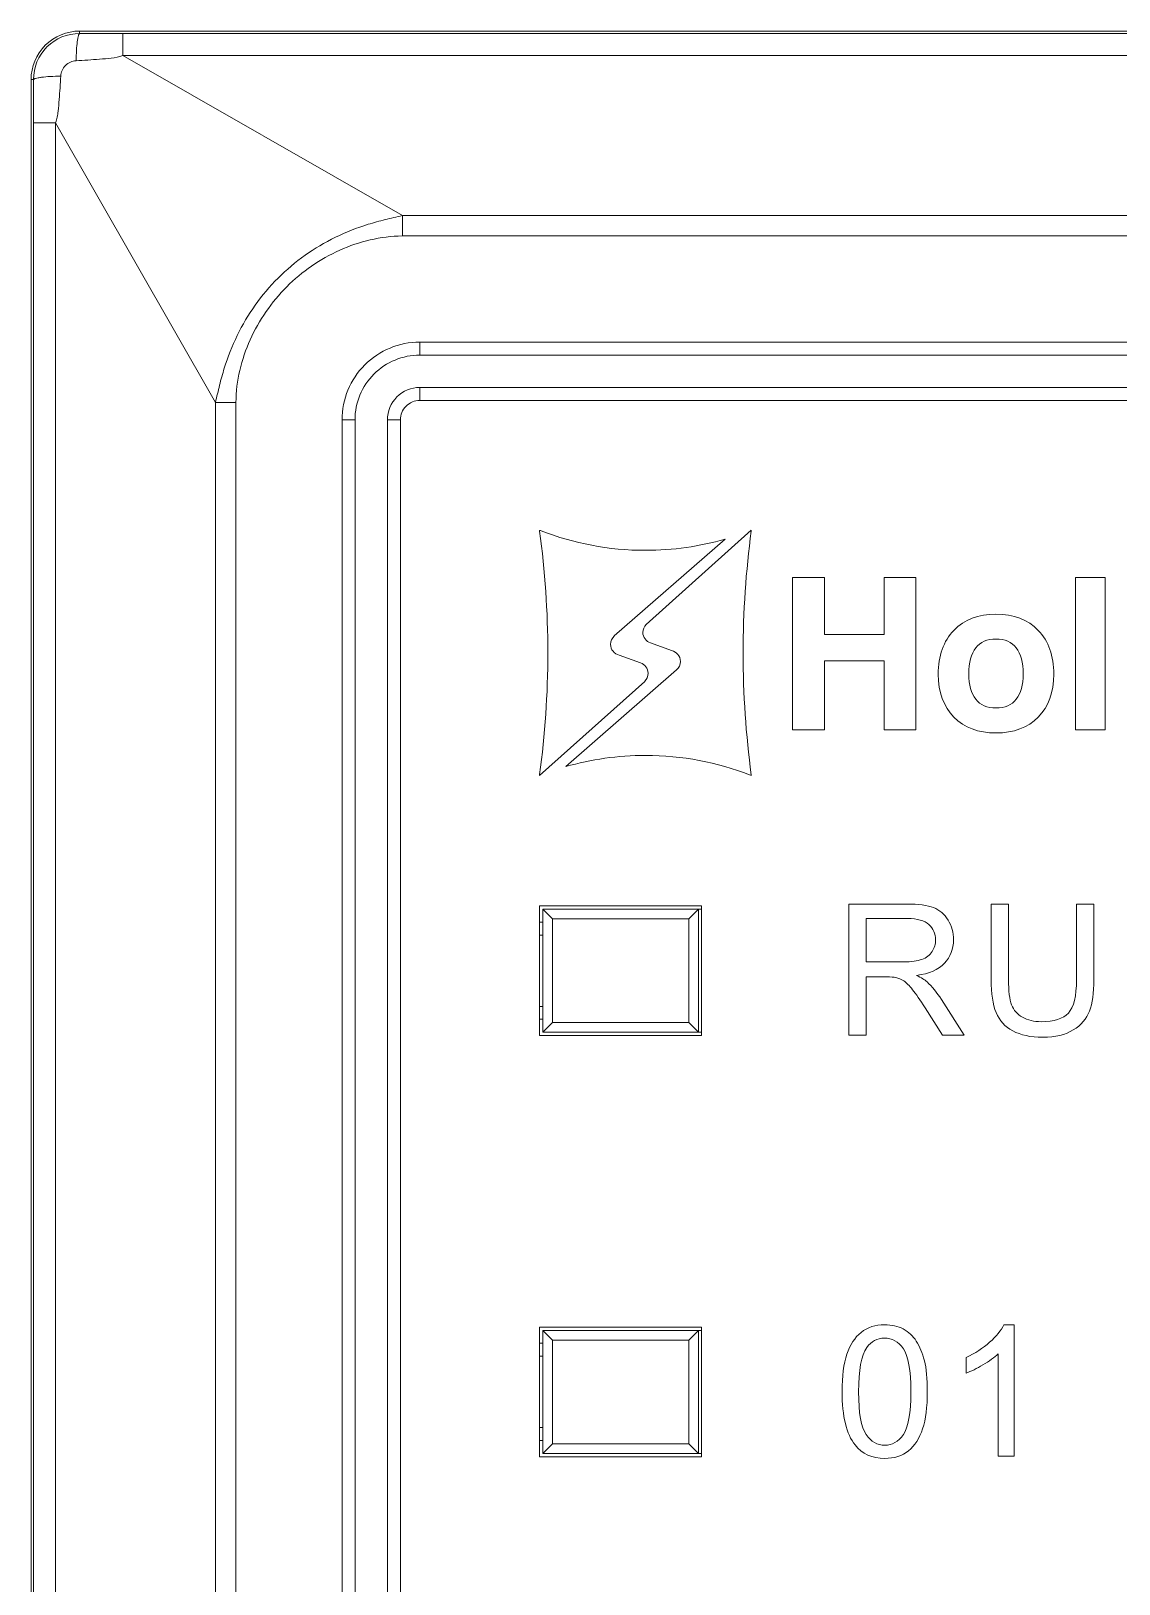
# Model space of a CAD drawing. Header units: millimetres. Extents: x 33157 to 59611, y -29750 to 1750.
# Drawn here: x 53865.92 to 53882.71, y -1503.72 to -1479.76 of the extents above; entities that cross this region are included whole.
import ezdxf

# ---------------------------------------------------------------- set-up
doc = ezdxf.new("R2010")
doc.units = ezdxf.units.MM
doc.layers.add('layer 1', color=7, linetype='Continuous', lineweight=18)

msp = doc.modelspace()

# ---------------------------------------------------------------- linework, layer by layer
at = {"layer": 'layer 1', "lineweight": 9}
for p, q in [((53866.66583649983, -1479.759220265257), (53866.66583649983, -1479.796120265257)), ((53867.33003649971, -1479.796920265258), (53867.33003649971, -1480.138720265258)), ((53865.91583649971, -1480.509220265257), (53865.91583649971, -1579.009120265256)), ((53865.95363649976, -1481.173420265259), (53865.95363649976, -1481.173420265259)), ((53865.95363649976, -1481.173420265259), (53865.95363649976, -1578.344920265257)), ((53866.29543649981, -1481.173420265259), (53866.29543649981, -1481.173420265259)), ((53866.29543649981, -1481.173420265259), (53866.29543649981, -1578.344920265257)), ((53871.64643649972, -1482.605320265258), (53871.64643649972, -1482.921520265257)), ((53871.91583649971, -1484.559220265257), (53871.91583649971, -1484.759220265257)), ((53868.7619364998, -1485.489820265258), (53868.7619364998, -1574.028520265257)), ((53869.0781364998, -1485.489820265258), (53869.0781364998, -1574.028520265257)), ((53871.91583649971, -1485.259220265257), (53871.91583649971, -1485.459220265258)), ((53870.71583649976, -1485.759220265257), (53870.71583649976, -1485.759220265257)), ((53870.71583649976, -1485.759220265257), (53870.71583649976, -1573.759120265258)), ((53870.91583649971, -1485.759220265257), (53870.91583649971, -1485.759220265257)), ((53870.91583649971, -1485.759220265257), (53870.91583649971, -1573.759120265258)), ((53871.41583649983, -1485.759220265257), (53871.41583649983, -1573.759120265258)), ((53871.61583649978, -1485.759220265257), (53871.61583649978, -1573.759120265258)), ((53873.76583649981, -1493.259220265257), (53873.76583649981, -1495.259220265257)), ((53873.81583649974, -1493.309220265257), (53873.81583649974, -1495.209220265258)), ((53876.21583649976, -1493.309220265257), (53876.21583649976, -1495.209220265258)), ((53876.26583649981, -1493.259220265257), (53876.26583649981, -1495.259220265257)), ((53873.96583649976, -1493.459220265258), (53873.96583649976, -1495.059220265257)), ((53876.06583649974, -1493.459220265258), (53876.06583649974, -1495.059220265257)), ((53873.76583649981, -1499.759220265257), (53873.76583649981, -1501.759220265257)), ((53873.81583649974, -1499.809220265259), (53873.81583649974, -1501.709220265258)), ((53876.21583649976, -1499.809220265259), (53876.21583649976, -1501.709220265258)), ((53876.26583649981, -1499.759220265257), (53876.26583649981, -1501.759220265257)), ((53873.96583649976, -1499.959220265256), (53873.96583649976, -1501.559220265257)), ((53876.06583649974, -1499.959220265256), (53876.06583649974, -1501.559220265257))]:
    msp.add_line(p, q, dxfattribs=at)
for points, knots in [([(53866.66583649983, -1479.759220265257), (53866.46693649975, -1479.759220265257), (53866.27623649972, -1479.838220265257), (53866.13553649973, -1479.978920265257), (53865.9949364998, -1480.119520265258), (53865.91583649971, -1480.310320265258), (53865.91583649971, -1480.509220265257)], [0, 0, 0, 0, 170487.4758961757, 170487.4758961757, 170487.4758961757, 340974.9517923515, 340974.9517923515, 340974.9517923515, 340974.9517923515]), ([(53866.66583649983, -1479.796120265257), (53866.47673649975, -1479.796020265257), (53866.29523649981, -1479.871120265259), (53866.1615364998, -1480.004820265258), (53866.02773649985, -1480.138620265259), (53865.95263649971, -1480.320020265257), (53865.95273649978, -1480.509220265257)], [0, 0, 0, 0, 170487.6288186332, 170487.6288186332, 170487.6288186332, 340975.2576372663, 340975.2576372663, 340975.2576372663, 340975.2576372663]), ([(53866.66583649983, -1479.796120265257), (53866.66143649974, -1479.796820265257), (53866.65853649977, -1479.801020265258), (53866.65613649978, -1479.805220265256), (53866.65153649979, -1479.813320265257), (53866.64893649978, -1479.821120265258), (53866.64663649973, -1479.829120265258), (53866.64313649974, -1479.841420265258), (53866.64013649971, -1479.854320265258), (53866.63773649972, -1479.867220265258), (53866.63443649985, -1479.884220265257), (53866.63183649984, -1479.901220265257), (53866.62963649974, -1479.918220265257), (53866.62383649981, -1479.962820265256), (53866.6199364998, -1480.007920265258), (53866.61703649984, -1480.053020265259), (53866.61353649973, -1480.107520265257), (53866.61143649981, -1480.162020265259), (53866.61033649981, -1480.216620265257)], [0, 0, 0, 0, 144740.5015943122, 144740.5015943122, 144740.5015943122, 289481.0031886242, 289481.0031886242, 289481.0031886242, 434221.5047829364, 434221.5047829364, 434221.5047829364, 578962.0063772484, 578962.0063772484, 578962.0063772484, 723702.5079715606, 723702.5079715606, 723702.5079715606, 868443.0095658727, 868443.0095658727, 868443.0095658727, 868443.0095658727]), ([(53866.37323649978, -1480.453720265257), (53866.3764364997, -1480.394220265256), (53866.40433649981, -1480.334920265259), (53866.44783649972, -1480.291320265258), (53866.49143649981, -1480.247720265259), (53866.55083649984, -1480.219820265258), (53866.61033649981, -1480.216620265257)], [0, 0, 0, 0, 170489.4673780276, 170489.4673780276, 170489.4673780276, 340978.9347560552, 340978.9347560552, 340978.9347560552, 340978.9347560552]), ([(53866.61033649981, -1480.216620265257), (53866.67053649976, -1480.213320265258), (53866.73073649983, -1480.209920265259), (53866.79103649972, -1480.206320265259), (53866.85133649985, -1480.202620265258), (53866.91173649969, -1480.198620265257), (53866.97193649976, -1480.193820265258), (53867.03213649971, -1480.188920265256), (53867.09223649983, -1480.183020265258), (53867.15263649978, -1480.175920265257), (53867.2129364998, -1480.168820265256), (53867.27363649983, -1480.160420265258), (53867.33003649971, -1480.138720265258)], [0, 0, 0, 0, 151178.7201361346, 151178.7201361346, 151178.7201361346, 302357.4402722692, 302357.4402722692, 302357.4402722692, 453536.1604084038, 453536.1604084038, 453536.1604084038, 604714.8805445384, 604714.8805445384, 604714.8805445384, 604714.8805445384]), ([(53865.95273649978, -1480.509220265257), (53865.95343649975, -1480.504820265258), (53865.95773649978, -1480.501920265258), (53865.9618364998, -1480.499520265257), (53865.96993649978, -1480.494820265257), (53865.9777364998, -1480.492320265257), (53865.98583649978, -1480.490020265259), (53865.99803649978, -1480.486420265259), (53866.01093649975, -1480.483520265259), (53866.02383649984, -1480.481020265259), (53866.04083649983, -1480.477720265256), (53866.05783649982, -1480.475220265258), (53866.0748364997, -1480.473020265259), (53866.11953649978, -1480.467120265257), (53866.16453649971, -1480.463320265256), (53866.2096364997, -1480.460420265257), (53866.26413649978, -1480.456920265258), (53866.31863649975, -1480.454820265258), (53866.37323649978, -1480.453720265257)], [0, 0, 0, 0, 144739.7380772056, 144739.7380772056, 144739.7380772056, 289479.4761544112, 289479.4761544112, 289479.4761544112, 434219.2142316168, 434219.2142316168, 434219.2142316168, 578958.9523088224, 578958.9523088224, 578958.9523088224, 723698.6903860279, 723698.6903860279, 723698.6903860279, 868438.4284632336, 868438.4284632336, 868438.4284632336, 868438.4284632336]), ([(53866.29543649981, -1481.173420265259), (53866.3065364997, -1481.145320265257), (53866.31333649979, -1481.115720265259), (53866.31893649983, -1481.085920265257), (53866.32453649986, -1481.056120265257), (53866.32883649977, -1481.026120265258), (53866.33263649984, -1480.996120265257), (53866.34023649985, -1480.936020265259), (53866.34563649975, -1480.875720265258), (53866.35043649975, -1480.815320265257), (53866.3551364998, -1480.755020265258), (53866.35923649982, -1480.694720265257), (53866.36293649982, -1480.634420265258), (53866.36663649982, -1480.574220265256), (53866.37003649975, -1480.513920265257), (53866.37323649978, -1480.453720265257)], [0, 0, 0, 0, 147166.4174939542, 147166.4174939542, 147166.4174939542, 294332.8349879085, 294332.8349879085, 294332.8349879085, 441499.2524818628, 441499.2524818628, 441499.2524818628, 588665.669975817, 588665.669975817, 588665.669975817, 735832.0874697712, 735832.0874697712, 735832.0874697712, 735832.0874697712]), ([(53871.64643649972, -1482.605320265258), (53871.55833649979, -1482.627020265257), (53871.46973649977, -1482.646520265256), (53871.38163649972, -1482.668320265258), (53871.29343649972, -1482.690220265258), (53871.20583649975, -1482.714420265258), (53871.11913649976, -1482.741520265257), (53870.94583649986, -1482.795920265258), (53870.77603649982, -1482.862220265258), (53870.61263649975, -1482.941920265257), (53870.44923649979, -1483.021620265257), (53870.29233649973, -1483.114520265257), (53870.14413649979, -1483.219820265258), (53869.9960364998, -1483.325220265258), (53869.8566364997, -1483.442920265259), (53869.7281364997, -1483.571420265258), (53869.59953649977, -1483.700020265258), (53869.4818364997, -1483.839420265258), (53869.37653649977, -1483.987520265256), (53869.27123649971, -1484.135720265258), (53869.17823649972, -1484.292620265258), (53869.09853649983, -1484.456020265259), (53869.01893649978, -1484.619420265257), (53868.95253649977, -1484.789220265258), (53868.89823649981, -1484.962520265258), (53868.8710364998, -1485.049220265257), (53868.84683649981, -1485.136820265259), (53868.82503649971, -1485.225020265256), (53868.80313649977, -1485.313120265256), (53868.78363649972, -1485.401720265259), (53868.7619364998, -1485.489820265258)], [0, 0, 0, 0, 139602.5272464474, 139602.5272464474, 139602.5272464474, 279205.0544928949, 279205.0544928949, 279205.0544928949, 418807.5817393422, 418807.5817393422, 418807.5817393422, 558410.1089857897, 558410.1089857897, 558410.1089857897, 698012.6362322371, 698012.6362322371, 698012.6362322371, 837615.1634786846, 837615.1634786846, 837615.1634786846, 977217.690725132, 977217.690725132, 977217.690725132, 1116820.217971579, 1116820.217971579, 1116820.217971579, 1256422.745218027, 1256422.745218027, 1256422.745218027, 1396025.272464474, 1396025.272464474, 1396025.272464474, 1396025.272464474]), ([(53871.64643649972, -1482.921520265257), (53871.48043649975, -1482.921520265257), (53871.31403649977, -1482.943720265257), (53871.15183649975, -1482.981620265256), (53870.98963649973, -1483.019620265258), (53870.83163649979, -1483.073220265258), (53870.67963649979, -1483.141320265258), (53870.37683649972, -1483.277020265257), (53870.09803649975, -1483.46982026526), (53869.86223649973, -1483.705620265256), (53869.62643649982, -1483.941420265257), (53869.43363649986, -1484.220220265259), (53869.29803649971, -1484.523020265258), (53869.22993649979, -1484.674920265259), (53869.17623649974, -1484.833020265258), (53869.1382364998, -1484.995220265256), (53869.1003364998, -1485.157420265257), (53869.07793649979, -1485.323720265258), (53869.0781364998, -1485.489820265258)], [0, 0, 0, 0, 144753.2863831933, 144753.2863831933, 144753.2863831933, 289506.5727663866, 289506.5727663866, 289506.5727663866, 434259.8591495799, 434259.8591495799, 434259.8591495799, 579013.1455327731, 579013.1455327731, 579013.1455327731, 723766.4319159664, 723766.4319159664, 723766.4319159664, 868519.7182991598, 868519.7182991598, 868519.7182991598, 868519.7182991598]), ([(53871.91583649971, -1484.559220265257), (53871.59763649973, -1484.559220265257), (53871.29243649979, -1484.685620265258), (53871.06733649975, -1484.910720265257), (53870.84233649977, -1485.135720265256), (53870.71593649971, -1485.441020265256), (53870.71593649971, -1485.759220265257)], [0, 0, 0, 0, 170510.4980265772, 170510.4980265772, 170510.4980265772, 341020.9960531544, 341020.9960531544, 341020.9960531544, 341020.9960531544]), ([(53871.91583649971, -1484.759220265257), (53871.65063649981, -1484.759220265257), (53871.39633649978, -1484.864620265258), (53871.20873649971, -1485.052120265258), (53871.02123649983, -1485.239620265258), (53870.91583649971, -1485.494020265258), (53870.91583649971, -1485.759220265257)], [0, 0, 0, 0, 170511.3293257099, 170511.3293257099, 170511.3293257099, 341022.6586514197, 341022.6586514197, 341022.6586514197, 341022.6586514197]), ([(53871.91583649971, -1485.259220265257), (53871.7832364997, -1485.259220265257), (53871.65613649978, -1485.311920265258), (53871.56233649974, -1485.405720265256), (53871.46853649983, -1485.499420265258), (53871.41583649983, -1485.626620265257), (53871.41583649983, -1485.759220265257)], [0, 0, 0, 0, 170513.4080495385, 170513.4080495385, 170513.4080495385, 341026.8160990771, 341026.8160990771, 341026.8160990771, 341026.8160990771]), ([(53871.91583649971, -1485.459220265258), (53871.83633649972, -1485.459220265258), (53871.76003649976, -1485.490820265258), (53871.70373649971, -1485.547120265257), (53871.64753649983, -1485.60332026526), (53871.61583649978, -1485.679620265257), (53871.61583649978, -1485.759220265257)], [0, 0, 0, 0, 170514.2395009093, 170514.2395009093, 170514.2395009093, 341028.4790018187, 341028.4790018187, 341028.4790018187, 341028.4790018187])]:
    msp.add_open_spline(points, degree=3, knots=knots, dxfattribs=at)
for points in [[(53899.86583649978, -1479.759220265257), (53899.86583649978, -1479.759220265257), (53866.66583649983, -1479.759220265257), (53866.66583649983, -1479.759220265257)], [(53866.66583649983, -1479.796120265257), (53866.88723649975, -1479.796620265259), (53867.10863649979, -1479.796920265258), (53867.33003649971, -1479.796920265258)], [(53867.33003649971, -1479.796920265258), (53867.33003649971, -1479.796920265258), (53899.20173649985, -1479.796920265258), (53899.20173649985, -1479.796920265258)], [(53867.33003649971, -1480.138720265258), (53867.33003649971, -1480.138720265258), (53899.20173649985, -1480.138720265258), (53899.20173649985, -1480.138720265258)], [(53867.33003649971, -1480.138720265258), (53867.33003649971, -1480.138720265258), (53871.64643649972, -1482.605320265258), (53871.64643649972, -1482.605320265258)], [(53865.95273649978, -1480.509220265257), (53865.95273649978, -1480.509220265257), (53865.91583649971, -1480.509220265257), (53865.91583649971, -1480.509220265257)], [(53865.95363649976, -1481.173420265259), (53865.95353649982, -1480.952020265258), (53865.95323649974, -1480.730620265258), (53865.95273649978, -1480.509220265257)], [(53865.95363649976, -1481.173420265259), (53865.95363649976, -1481.173420265259), (53866.29543649981, -1481.173420265259), (53866.29543649981, -1481.173420265259)], [(53866.29543649981, -1481.173420265259), (53866.29543649981, -1481.173420265259), (53868.7619364998, -1485.489820265258), (53868.7619364998, -1485.489820265258)], [(53894.88523649977, -1482.605320265258), (53894.88523649977, -1482.605320265258), (53871.64643649972, -1482.605320265258), (53871.64643649972, -1482.605320265258)], [(53894.88523649977, -1482.921520265257), (53894.88523649977, -1482.921520265257), (53871.64643649972, -1482.921520265257), (53871.64643649972, -1482.921520265257)], [(53871.91583649971, -1484.559220265257), (53871.91583649971, -1484.559220265257), (53894.61583649978, -1484.559220265257), (53894.61583649978, -1484.559220265257)], [(53871.91583649971, -1484.759220265257), (53871.91583649971, -1484.759220265257), (53894.61583649978, -1484.759220265257), (53894.61583649978, -1484.759220265257)], [(53869.0781364998, -1485.489820265258), (53869.0781364998, -1485.489820265258), (53868.7619364998, -1485.489820265258), (53868.7619364998, -1485.489820265258)], [(53894.61583649978, -1485.259220265257), (53894.61583649978, -1485.259220265257), (53871.91583649971, -1485.259220265257), (53871.91583649971, -1485.259220265257)], [(53894.61583649978, -1485.459220265258), (53894.61583649978, -1485.459220265258), (53871.91583649971, -1485.459220265258), (53871.91583649971, -1485.459220265258)], [(53870.71583649976, -1485.759220265257), (53870.71583649976, -1485.759220265257), (53870.91583649971, -1485.759220265257), (53870.91583649971, -1485.759220265257)], [(53871.61583649978, -1485.759220265257), (53871.61583649978, -1485.759220265257), (53871.41583649983, -1485.759220265257), (53871.41583649983, -1485.759220265257)], [(53876.26583649981, -1493.259220265257), (53876.26583649981, -1493.259220265257), (53873.76583649981, -1493.259220265257), (53873.76583649981, -1493.259220265257)], [(53873.81583649974, -1493.309220265257), (53873.81583649974, -1493.309220265257), (53876.26583649981, -1493.309220265257), (53876.26583649981, -1493.309220265257)], [(53873.81583649974, -1493.309220265257), (53873.81583649974, -1493.309220265257), (53873.96583649976, -1493.459220265258), (53873.96583649976, -1493.459220265258)], [(53876.21583649976, -1493.309220265257), (53876.21583649976, -1493.309220265257), (53876.06583649974, -1493.459220265258), (53876.06583649974, -1493.459220265258)], [(53873.81583649974, -1493.509220265257), (53873.81583649974, -1493.509220265257), (53873.76583649981, -1493.509220265257), (53873.76583649981, -1493.509220265257)], [(53876.06583649974, -1493.459220265258), (53876.06583649974, -1493.459220265258), (53873.96583649976, -1493.459220265258), (53873.96583649976, -1493.459220265258)], [(53873.81583649974, -1493.709220265256), (53873.81583649974, -1493.709220265256), (53873.76583649981, -1493.709220265256), (53873.76583649981, -1493.709220265256)], [(53873.76583649981, -1494.809220265259), (53873.76583649981, -1494.809220265259), (53873.81583649974, -1494.809220265259), (53873.81583649974, -1494.809220265259)], [(53873.76583649981, -1495.009220265257), (53873.76583649981, -1495.009220265257), (53873.81583649974, -1495.009220265257), (53873.81583649974, -1495.009220265257)], [(53873.81583649974, -1495.209220265258), (53873.81583649974, -1495.209220265258), (53873.96583649976, -1495.059220265257), (53873.96583649976, -1495.059220265257)], [(53873.96583649976, -1495.059220265257), (53873.96583649976, -1495.059220265257), (53876.06583649974, -1495.059220265257), (53876.06583649974, -1495.059220265257)], [(53876.21583649976, -1495.209220265258), (53876.21583649976, -1495.209220265258), (53876.06583649974, -1495.059220265257), (53876.06583649974, -1495.059220265257)], [(53873.76583649981, -1495.259220265257), (53873.76583649981, -1495.259220265257), (53876.26583649981, -1495.259220265257), (53876.26583649981, -1495.259220265257)], [(53873.81583649974, -1495.209220265258), (53873.81583649974, -1495.209220265258), (53876.26583649981, -1495.209220265258), (53876.26583649981, -1495.209220265258)], [(53876.26583649981, -1499.759220265257), (53876.26583649981, -1499.759220265257), (53873.76583649981, -1499.759220265257), (53873.76583649981, -1499.759220265257)], [(53873.81583649974, -1499.809220265259), (53873.81583649974, -1499.809220265259), (53876.26583649981, -1499.809220265259), (53876.26583649981, -1499.809220265259)], [(53873.81583649974, -1499.809220265259), (53873.81583649974, -1499.809220265259), (53873.96583649976, -1499.959220265256), (53873.96583649976, -1499.959220265256)], [(53876.21583649976, -1499.809220265259), (53876.21583649976, -1499.809220265259), (53876.06583649974, -1499.959220265256), (53876.06583649974, -1499.959220265256)], [(53873.81583649974, -1500.009220265257), (53873.81583649974, -1500.009220265257), (53873.76583649981, -1500.009220265257), (53873.76583649981, -1500.009220265257)], [(53876.06583649974, -1499.959220265256), (53876.06583649974, -1499.959220265256), (53873.96583649976, -1499.959220265256), (53873.96583649976, -1499.959220265256)], [(53873.81583649974, -1500.209220265258), (53873.81583649974, -1500.209220265258), (53873.76583649981, -1500.209220265258), (53873.76583649981, -1500.209220265258)], [(53873.76583649981, -1501.309220265257), (53873.76583649981, -1501.309220265257), (53873.81583649974, -1501.309220265257), (53873.81583649974, -1501.309220265257)], [(53873.76583649981, -1501.509220265257), (53873.76583649981, -1501.509220265257), (53873.81583649974, -1501.509220265257), (53873.81583649974, -1501.509220265257)], [(53873.76583649981, -1501.759220265257), (53873.76583649981, -1501.759220265257), (53876.26583649981, -1501.759220265257), (53876.26583649981, -1501.759220265257)], [(53873.81583649974, -1501.709220265258), (53873.81583649974, -1501.709220265258), (53876.26583649981, -1501.709220265258), (53876.26583649981, -1501.709220265258)], [(53873.81583649974, -1501.709220265258), (53873.81583649974, -1501.709220265258), (53873.96583649976, -1501.559220265257), (53873.96583649976, -1501.559220265257)], [(53873.96583649976, -1501.559220265257), (53873.96583649976, -1501.559220265257), (53876.06583649974, -1501.559220265257), (53876.06583649974, -1501.559220265257)], [(53876.21583649976, -1501.709220265258), (53876.21583649976, -1501.709220265258), (53876.06583649974, -1501.559220265257), (53876.06583649974, -1501.559220265257)]]:
    msp.add_open_spline(points, degree=3, dxfattribs=at)
at = {"layer": 'layer 1'}
for points, knots in [([(53875.32073649979, -1489.508920265258), (53875.32073649979, -1489.508920265258), (53875.32073649979, -1489.508820265257), (53875.32073649979, -1489.508820265257), (53875.32073649979, -1489.508820265257), (53874.99463649973, -1489.389520265258), (53874.99463649973, -1489.389520265258), (53874.91753649974, -1489.373220265259), (53874.85983649985, -1489.304920265258), (53874.85983649985, -1489.223120265258), (53874.85983649985, -1489.172020265258), (53874.88273649971, -1489.126820265257), (53874.91833649977, -1489.095520265256), (53874.91833649977, -1489.095520265256), (53874.91803649982, -1489.094220265258), (53874.91803649982, -1489.094220265258), (53874.91803649982, -1489.094220265258), (53876.62703649973, -1487.600120265259), (53876.62703649973, -1487.600120265259), (53876.23673649976, -1487.711920265257), (53875.82483649981, -1487.772420265257), (53875.39873649977, -1487.772420265257), (53874.83143649978, -1487.772420265257), (53874.28943649976, -1487.665620265259), (53873.7906364997, -1487.472420265258), (53873.78223649977, -1487.469420265259), (53873.77393649978, -1487.467020265258), (53873.7656364998, -1487.464020265259), (53873.7656364998, -1487.464020265259), (53873.7656364998, -1487.474820265259), (53873.7656364998, -1487.474820265259), (53873.84823649976, -1488.089520265257), (53873.8919364998, -1488.716620265259), (53873.8919364998, -1489.354120265258), (53873.8919364998, -1489.991520265257), (53873.84823649976, -1490.618620265259), (53873.7656364998, -1491.233320265257), (53873.7656364998, -1491.233320265257), (53873.7656364998, -1491.246820265258), (53873.7656364998, -1491.246820265258), (53873.7656364998, -1491.246820265258), (53875.38683649985, -1489.794220265257), (53875.38683649985, -1489.794220265257), (53875.38683649985, -1489.794220265257), (53875.38663649972, -1489.793220265257), (53875.38663649972, -1489.793220265257), (53875.4189364998, -1489.762120265257), (53875.43923649978, -1489.718720265256), (53875.43923649978, -1489.670320265259), (53875.43923649978, -1489.594620265257), (53875.38943649974, -1489.531020265258), (53875.32073649979, -1489.508920265258)], [0, 0, 0, 0, 136392.5211607325, 136392.5211607325, 136392.5211607325, 272785.0423214649, 272785.0423214649, 272785.0423214649, 409177.5634821974, 409177.5634821974, 409177.5634821974, 545570.0846429298, 545570.0846429298, 545570.0846429298, 681962.6058036623, 681962.6058036623, 681962.6058036623, 818355.1269643948, 818355.1269643948, 818355.1269643948, 954747.6481251274, 954747.6481251274, 954747.6481251274, 1091140.16928586, 1091140.16928586, 1091140.16928586, 1227532.690446592, 1227532.690446592, 1227532.690446592, 1363925.211607325, 1363925.211607325, 1363925.211607325, 1500317.732768057, 1500317.732768057, 1500317.732768057, 1636710.25392879, 1636710.25392879, 1636710.25392879, 1773102.775089522, 1773102.775089522, 1773102.775089522, 1909495.296250255, 1909495.296250255, 1909495.296250255, 2045887.817410987, 2045887.817410987, 2045887.817410987, 2182280.338571719, 2182280.338571719, 2182280.338571719, 2318672.859732452, 2318672.859732452, 2318672.859732452, 2318672.859732452]), ([(53875.47683649982, -1489.200920265257), (53875.47683649982, -1489.200920265257), (53875.47683649982, -1489.201120265259), (53875.47683649982, -1489.201120265259), (53875.47683649982, -1489.201120265259), (53875.80293649976, -1489.320320265258), (53875.80293649976, -1489.320320265258), (53875.88003649976, -1489.336720265257), (53875.93783649983, -1489.404920265258), (53875.93783649983, -1489.486720265258), (53875.93783649983, -1489.537920265258), (53875.91483649978, -1489.583220265258), (53875.87923649972, -1489.614320265256), (53875.87923649972, -1489.614320265256), (53875.87953649979, -1489.615720265257), (53875.87953649979, -1489.615720265257), (53875.87953649979, -1489.615720265257), (53874.17053649976, -1491.109820265257), (53874.17053649976, -1491.109820265257), (53874.56083649985, -1490.998120265258), (53874.97263649973, -1490.937620265258), (53875.39893649978, -1490.937620265258), (53875.96613649972, -1490.937620265258), (53876.50813649973, -1491.044220265257), (53877.00703649974, -1491.237620265257), (53877.01533649972, -1491.240520265257), (53877.02353649976, -1491.243020265257), (53877.03203649976, -1491.245720265258), (53877.03203649976, -1491.245720265258), (53877.03203649976, -1491.235020265258), (53877.03203649976, -1491.235020265258), (53876.94933649985, -1490.620320265256), (53876.90553649975, -1489.993220265258), (53876.90553649975, -1489.355720265257), (53876.90553649975, -1488.718320265257), (53876.94933649985, -1488.091220265258), (53877.03203649976, -1487.476420265257), (53877.03203649976, -1487.476420265257), (53877.03203649976, -1487.463220265259), (53877.03203649976, -1487.463220265259), (53877.03203649976, -1487.463220265259), (53875.41063649982, -1488.915620265259), (53875.41063649982, -1488.915620265259), (53875.41063649982, -1488.915620265259), (53875.41093649977, -1488.916620265258), (53875.41093649977, -1488.916620265258), (53875.37863649981, -1488.947720265258), (53875.35823649977, -1488.991020265257), (53875.35823649977, -1489.039420265259), (53875.35823649977, -1489.115420265256), (53875.40823649982, -1489.178920265258), (53875.47683649982, -1489.200920265257)], [0, 0, 0, 0, 136397.6860257101, 136397.6860257101, 136397.6860257101, 272795.3720514203, 272795.3720514203, 272795.3720514203, 409193.0580771304, 409193.0580771304, 409193.0580771304, 545590.7441028405, 545590.7441028405, 545590.7441028405, 681988.4301285506, 681988.4301285506, 681988.4301285506, 818386.1161542608, 818386.1161542608, 818386.1161542608, 954783.802179971, 954783.802179971, 954783.802179971, 1091181.488205681, 1091181.488205681, 1091181.488205681, 1227579.174231391, 1227579.174231391, 1227579.174231391, 1363976.860257101, 1363976.860257101, 1363976.860257101, 1500374.546282812, 1500374.546282812, 1500374.546282812, 1636772.232308522, 1636772.232308522, 1636772.232308522, 1773169.918334232, 1773169.918334232, 1773169.918334232, 1909567.604359942, 1909567.604359942, 1909567.604359942, 2045965.290385652, 2045965.290385652, 2045965.290385652, 2182362.976411362, 2182362.976411362, 2182362.976411362, 2318760.662437072, 2318760.662437072, 2318760.662437072, 2318760.662437072]), ([(53877.66843649984, -1488.190320265257), (53877.66843649984, -1488.190320265257), (53877.91373649979, -1488.190320265257), (53877.91373649979, -1488.190320265257), (53877.91373649979, -1488.190320265257), (53878.16083649982, -1488.190320265257), (53878.16083649982, -1488.190320265257), (53878.16083649982, -1488.190320265257), (53878.16083649982, -1489.071720265257), (53878.16083649982, -1489.071720265257), (53878.16083649982, -1489.071720265257), (53879.08153649984, -1489.071720265257), (53879.08153649984, -1489.071720265257), (53879.08153649984, -1489.071720265257), (53879.08153649984, -1488.190320265257), (53879.08153649984, -1488.190320265257), (53879.08153649984, -1488.190320265257), (53879.32693649974, -1488.190320265257), (53879.32693649974, -1488.190320265257), (53879.32693649974, -1488.190320265257), (53879.57393649983, -1488.190320265257), (53879.57393649983, -1488.190320265257), (53879.57393649983, -1488.190320265257), (53879.57393649983, -1490.544720265256), (53879.57393649983, -1490.544720265256), (53879.57393649983, -1490.544720265256), (53879.32853649982, -1490.544720265256), (53879.32853649982, -1490.544720265256), (53879.32853649982, -1490.544720265256), (53879.08153649984, -1490.544720265256), (53879.08153649984, -1490.544720265256), (53879.08153649984, -1490.544720265256), (53879.08153649984, -1489.477220265258), (53879.08153649984, -1489.477220265258), (53879.08153649984, -1489.477220265258), (53878.16083649982, -1489.477220265258), (53878.16083649982, -1489.477220265258), (53878.16083649982, -1489.477220265258), (53878.16083649982, -1490.544720265256), (53878.16083649982, -1490.544720265256), (53878.16083649982, -1490.544720265256), (53877.91543649969, -1490.544720265256), (53877.91543649969, -1490.544720265256), (53877.91543649969, -1490.544720265256), (53877.66843649984, -1490.544720265256), (53877.66843649984, -1490.544720265256), (53877.66843649984, -1490.544720265256), (53877.66843649984, -1488.190320265257), (53877.66843649984, -1488.190320265257)], [0, 0, 0, 0, 136731.8299197341, 136731.8299197341, 136731.8299197341, 273463.6598394683, 273463.6598394683, 273463.6598394683, 410195.4897592023, 410195.4897592023, 410195.4897592023, 546927.3196789365, 546927.3196789365, 546927.3196789365, 683659.1495986707, 683659.1495986707, 683659.1495986707, 820390.9795184047, 820390.9795184047, 820390.9795184047, 957122.8094381389, 957122.8094381389, 957122.8094381389, 1093854.639357873, 1093854.639357873, 1093854.639357873, 1230586.469277607, 1230586.469277607, 1230586.469277607, 1367318.299197341, 1367318.299197341, 1367318.299197341, 1504050.129117075, 1504050.129117075, 1504050.129117075, 1640781.959036809, 1640781.959036809, 1640781.959036809, 1777513.788956544, 1777513.788956544, 1777513.788956544, 1914245.618876278, 1914245.618876278, 1914245.618876278, 2050977.448796012, 2050977.448796012, 2050977.448796012, 2187709.278715746, 2187709.278715746, 2187709.278715746, 2187709.278715746]), ([(53882.03563649982, -1488.190320265257), (53882.03563649982, -1488.190320265257), (53882.26443649974, -1488.190320265257), (53882.26443649974, -1488.190320265257), (53882.26443649974, -1488.190320265257), (53882.4949364998, -1488.190320265257), (53882.4949364998, -1488.190320265257), (53882.4949364998, -1488.190320265257), (53882.4949364998, -1490.544720265256), (53882.4949364998, -1490.544720265256), (53882.4949364998, -1490.544720265256), (53882.26613649976, -1490.544720265256), (53882.26613649976, -1490.544720265256), (53882.26613649976, -1490.544720265256), (53882.03563649982, -1490.544720265256), (53882.03563649982, -1490.544720265256), (53882.03563649982, -1490.544720265256), (53882.03563649982, -1488.190320265257), (53882.03563649982, -1488.190320265257)], [0, 0, 0, 0, 144793.1003003799, 144793.1003003799, 144793.1003003799, 289586.2006007598, 289586.2006007598, 289586.2006007598, 434379.3009011397, 434379.3009011397, 434379.3009011397, 579172.4012015196, 579172.4012015196, 579172.4012015196, 723965.5015018994, 723965.5015018994, 723965.5015018994, 868758.6018022795, 868758.6018022795, 868758.6018022795, 868758.6018022795]), ([(53880.15893649979, -1490.345420265257), (53879.99803649978, -1490.182120265259), (53879.91773649974, -1489.961620265258), (53879.91773649974, -1489.684120265257), (53879.91773649974, -1489.400220265259), (53879.99803649978, -1489.174720265257), (53880.15893649979, -1489.007720265259), (53880.3196364998, -1488.840820265257), (53880.53623649973, -1488.757220265259), (53880.80873649981, -1488.757220265259), (53881.0831364998, -1488.757220265259), (53881.30063649983, -1488.840820265257), (53881.46093649982, -1489.007720265259), (53881.62113649986, -1489.174720265257), (53881.70123649976, -1489.400220265259), (53881.70123649976, -1489.684120265257), (53881.70123649976, -1489.961620265258), (53881.62113649986, -1490.182120265259), (53881.46093649982, -1490.345420265257), (53881.30063649983, -1490.508720265259), (53881.0831364998, -1490.590320265257), (53880.80873649981, -1490.590320265257), (53880.53623649973, -1490.590320265257), (53880.3196364998, -1490.508720265259), (53880.15893649979, -1490.345420265257)], [0, 0, 0, 0, 141568.9235908632, 141568.9235908632, 141568.9235908632, 283137.8471817264, 283137.8471817264, 283137.8471817264, 424706.7707725895, 424706.7707725895, 424706.7707725895, 566275.6943634527, 566275.6943634527, 566275.6943634527, 707844.6179543159, 707844.6179543159, 707844.6179543159, 849413.5415451791, 849413.5415451791, 849413.5415451791, 990982.4651360423, 990982.4651360423, 990982.4651360423, 1132551.388726905, 1132551.388726905, 1132551.388726905, 1132551.388726905]), ([(53881.12193649978, -1490.071020265257), (53881.19353649981, -1489.981320265258), (53881.22953649977, -1489.850720265258), (53881.22953649977, -1489.678920265258), (53881.22953649977, -1489.503220265258), (53881.19353649981, -1489.369820265257), (53881.12193649978, -1489.278620265258), (53881.05013649975, -1489.187520265257), (53880.94573649979, -1489.142020265257), (53880.80873649981, -1489.142020265257), (53880.67153649981, -1489.142020265257), (53880.56753649976, -1489.187520265257), (53880.49623649981, -1489.278620265258), (53880.4250364998, -1489.369820265257), (53880.38943649974, -1489.503220265258), (53880.38943649974, -1489.678920265258), (53880.38943649974, -1489.850720265258), (53880.4250364998, -1489.981320265258), (53880.49623649981, -1490.071020265257), (53880.56753649976, -1490.160720265257), (53880.67153649981, -1490.205420265258), (53880.80873649981, -1490.205420265258), (53880.94573649979, -1490.205420265258), (53881.05013649975, -1490.160720265257), (53881.12193649978, -1490.071020265257)], [0, 0, 0, 0, 141570.1260028846, 141570.1260028846, 141570.1260028846, 283140.2520057693, 283140.2520057693, 283140.2520057693, 424710.3780086539, 424710.3780086539, 424710.3780086539, 566280.5040115386, 566280.5040115386, 566280.5040115386, 707850.6300144233, 707850.6300144233, 707850.6300144233, 849420.7560173079, 849420.7560173079, 849420.7560173079, 990990.8820201925, 990990.8820201925, 990990.8820201925, 1132561.008023077, 1132561.008023077, 1132561.008023077, 1132561.008023077]), ([(53878.53863649984, -1495.252120265259), (53878.53863649984, -1495.252120265259), (53878.53863649984, -1493.231420265258), (53878.53863649984, -1493.231420265258), (53878.53863649984, -1493.231420265258), (53879.43413649971, -1493.231420265258), (53879.43413649971, -1493.231420265258), (53879.61433649977, -1493.231420265258), (53879.75123649981, -1493.249720265257), (53879.84483649972, -1493.286020265257), (53879.93843649974, -1493.322220265259), (53880.0132364998, -1493.386220265258), (53880.06913649983, -1493.477920265259), (53880.12513649982, -1493.569620265256), (53880.15293649974, -1493.671220265258), (53880.15293649974, -1493.782220265257), (53880.15293649974, -1493.925720265259), (53880.10633649986, -1494.046620265259), (53880.01363649982, -1494.144920265256), (53879.92103649984, -1494.243220265258), (53879.7780364998, -1494.305320265257), (53879.5842364998, -1494.332120265257), (53879.65523649979, -1494.365920265258), (53879.70883649978, -1494.399820265256), (53879.74553649971, -1494.432720265258), (53879.82363649976, -1494.504220265256), (53879.89743649977, -1494.594120265257), (53879.9666364998, -1494.70182026526), (53879.9666364998, -1494.70182026526), (53880.31613649969, -1495.252120265259), (53880.31613649969, -1495.252120265259), (53880.31613649969, -1495.252120265259), (53879.98213649978, -1495.252120265259), (53879.98213649978, -1495.252120265259), (53879.98213649978, -1495.252120265259), (53879.71493649977, -1494.831620265258), (53879.71493649977, -1494.831620265258), (53879.63733649981, -1494.709820265258), (53879.57293649978, -1494.617120265257), (53879.52263649978, -1494.552720265257), (53879.47183649981, -1494.488220265257), (53879.42663649976, -1494.443520265258), (53879.38663649972, -1494.417720265257), (53879.34713649977, -1494.392320265258), (53879.30623649975, -1494.374420265258), (53879.26483649976, -1494.364020265257), (53879.23473649978, -1494.357920265258), (53879.18533649977, -1494.354620265258), (53879.1162364998, -1494.354620265258), (53879.1162364998, -1494.354620265258), (53878.80673649971, -1494.354620265258), (53878.80673649971, -1494.354620265258), (53878.80673649971, -1494.354620265258), (53878.80673649971, -1495.252120265259), (53878.80673649971, -1495.252120265259), (53878.80673649971, -1495.252120265259), (53878.53863649984, -1495.252120265259), (53878.53863649984, -1495.252120265259)], [0, 0, 0, 0, 135937.1313623409, 135937.1313623409, 135937.1313623409, 271874.2627246818, 271874.2627246818, 271874.2627246818, 407811.3940870229, 407811.3940870229, 407811.3940870229, 543748.5254493637, 543748.5254493637, 543748.5254493637, 679685.6568117046, 679685.6568117046, 679685.6568117046, 815622.7881740455, 815622.7881740455, 815622.7881740455, 951559.9195363864, 951559.9195363864, 951559.9195363864, 1087497.050898727, 1087497.050898727, 1087497.050898727, 1223434.182261068, 1223434.182261068, 1223434.182261068, 1359371.313623409, 1359371.313623409, 1359371.313623409, 1495308.44498575, 1495308.44498575, 1495308.44498575, 1631245.576348091, 1631245.576348091, 1631245.576348091, 1767182.707710432, 1767182.707710432, 1767182.707710432, 1903119.839072773, 1903119.839072773, 1903119.839072773, 2039056.970435114, 2039056.970435114, 2039056.970435114, 2174994.101797455, 2174994.101797455, 2174994.101797455, 2310931.233159795, 2310931.233159795, 2310931.233159795, 2446868.364522137, 2446868.364522137, 2446868.364522137, 2582805.495884478, 2582805.495884478, 2582805.495884478, 2582805.495884478]), ([(53882.05143649975, -1493.231420265258), (53882.05143649975, -1493.231420265258), (53882.31953649974, -1493.231420265258), (53882.31953649974, -1493.231420265258), (53882.31953649974, -1493.231420265258), (53882.31953649974, -1494.398420265259), (53882.31953649974, -1494.398420265259), (53882.31953649974, -1494.601620265257), (53882.29653649981, -1494.762920265257), (53882.25093649974, -1494.882420265257), (53882.20483649982, -1495.001420265258), (53882.12203649973, -1495.098820265257), (53882.00253649981, -1495.173520265258), (53881.88263649977, -1495.248320265256), (53881.72593649972, -1495.286020265257), (53881.53123649984, -1495.286020265257), (53881.34263649973, -1495.286020265257), (53881.18783649983, -1495.253520265258), (53881.06793649978, -1495.188120265258), (53880.94753649976, -1495.122720265257), (53880.86193649977, -1495.02872026526), (53880.81063649984, -1494.905020265258), (53880.75933649979, -1494.781320265258), (53880.73353649973, -1494.612420265257), (53880.73353649973, -1494.398420265259), (53880.73353649973, -1494.398420265259), (53880.73353649973, -1493.231420265258), (53880.73353649973, -1493.231420265258), (53880.73353649973, -1493.231420265258), (53881.00163649983, -1493.231420265258), (53881.00163649983, -1493.231420265258), (53881.00163649983, -1493.231420265258), (53881.00163649983, -1494.397920265257), (53881.00163649983, -1494.397920265257), (53881.00163649983, -1494.573420265258), (53881.01803649979, -1494.703220265257), (53881.05053649977, -1494.786020265257), (53881.08293649979, -1494.869220265256), (53881.13843649969, -1494.933720265258), (53881.2179364998, -1494.97832026526), (53881.29703649977, -1495.023520265258), (53881.39383649972, -1495.046120265258), (53881.50813649973, -1495.046120265258), (53881.70383649977, -1495.046120265258), (53881.84353649983, -1495.001420265258), (53881.92683649977, -1494.912520265256), (53882.01003649976, -1494.823120265257), (53882.05143649975, -1494.651920265258), (53882.05143649975, -1494.397920265257), (53882.05143649975, -1494.397920265257), (53882.05143649975, -1493.231420265258), (53882.05143649975, -1493.231420265258)], [0, 0, 0, 0, 136416.6410453038, 136416.6410453038, 136416.6410453038, 272833.2820906076, 272833.2820906076, 272833.2820906076, 409249.9231359113, 409249.9231359113, 409249.9231359113, 545666.5641812151, 545666.5641812151, 545666.5641812151, 682083.2052265189, 682083.2052265189, 682083.2052265189, 818499.8462718227, 818499.8462718227, 818499.8462718227, 954916.4873171265, 954916.4873171265, 954916.4873171265, 1091333.12836243, 1091333.12836243, 1091333.12836243, 1227749.769407734, 1227749.769407734, 1227749.769407734, 1364166.410453038, 1364166.410453038, 1364166.410453038, 1500583.051498342, 1500583.051498342, 1500583.051498342, 1636999.692543645, 1636999.692543645, 1636999.692543645, 1773416.333588949, 1773416.333588949, 1773416.333588949, 1909832.974634253, 1909832.974634253, 1909832.974634253, 2046249.615679557, 2046249.615679557, 2046249.615679557, 2182666.256724861, 2182666.256724861, 2182666.256724861, 2319082.897770165, 2319082.897770165, 2319082.897770165, 2319082.897770165]), ([(53878.80673649971, -1494.123220265257), (53878.80673649971, -1494.123220265257), (53879.38053649984, -1494.123220265257), (53879.38053649984, -1494.123220265257), (53879.50283649977, -1494.123220265257), (53879.59783649986, -1494.110520265258), (53879.6665364998, -1494.085120265257), (53879.73523649975, -1494.060220265257), (53879.78743649978, -1494.019720265258), (53879.82273649977, -1493.963820265258), (53879.85843649978, -1493.908320265256), (53879.87633649976, -1493.848120265258), (53879.87633649976, -1493.782720265257), (53879.87633649976, -1493.687220265257), (53879.84193649975, -1493.608220265258), (53879.77283649979, -1493.546620265259), (53879.70373649983, -1493.484920265257), (53879.59453649976, -1493.454420265256), (53879.44543649984, -1493.454420265256), (53879.44543649984, -1493.454420265256), (53878.80673649971, -1493.454420265256), (53878.80673649971, -1493.454420265256), (53878.80673649971, -1493.454420265256), (53878.80673649971, -1494.123220265257), (53878.80673649971, -1494.123220265257)], [0, 0, 0, 0, 141573.0620612237, 141573.0620612237, 141573.0620612237, 283146.1241224474, 283146.1241224474, 283146.1241224474, 424719.1861836711, 424719.1861836711, 424719.1861836711, 566292.2482448948, 566292.2482448948, 566292.2482448948, 707865.3103061185, 707865.3103061185, 707865.3103061185, 849438.3723673422, 849438.3723673422, 849438.3723673422, 991011.4344285659, 991011.4344285659, 991011.4344285659, 1132584.49648979, 1132584.49648979, 1132584.49648979, 1132584.49648979]), ([(53878.43413649971, -1500.754920265257), (53878.43413649971, -1500.516420265257), (53878.45863649977, -1500.323620265257), (53878.50753649982, -1500.177820265258), (53878.55693649984, -1500.031520265258), (53878.62983649975, -1499.919120265258), (53878.72673649975, -1499.840520265259), (53878.82313649979, -1499.762020265256), (53878.94503649982, -1499.722920265258), (53879.09173649974, -1499.722920265258), (53879.19993649976, -1499.722920265258), (53879.29493649973, -1499.744620265257), (53879.37723649974, -1499.788320265259), (53879.45913649973, -1499.832120265257), (53879.52683649975, -1499.895120265257), (53879.57953649975, -1499.977420265259), (53879.63223649986, -1500.059320265258), (53879.67353649979, -1500.159420265257), (53879.70373649983, -1500.277520265257), (53879.73423649982, -1500.395620265257), (53879.74933649978, -1500.555020265257), (53879.74933649978, -1500.754920265257), (53879.74933649978, -1500.992020265257), (53879.72483649984, -1501.183920265257), (53879.67643649975, -1501.329720265257), (53879.62793649983, -1501.476020265259), (53879.55503649981, -1501.588420265258), (53879.4581364998, -1501.667420265257), (53879.36173649976, -1501.746520265258), (53879.23943649972, -1501.786020265257), (53879.09173649974, -1501.786020265257), (53878.89743649977, -1501.786020265257), (53878.74463649973, -1501.716820265257), (53878.63363649981, -1501.578120265258), (53878.50053649972, -1501.408720265257), (53878.43413649971, -1501.134520265257), (53878.43413649971, -1500.754920265257)], [0, 0, 0, 0, 138359.9660247765, 138359.9660247765, 138359.9660247765, 276719.9320495532, 276719.9320495532, 276719.9320495532, 415079.8980743297, 415079.8980743297, 415079.8980743297, 553439.8640991063, 553439.8640991063, 553439.8640991063, 691799.8301238827, 691799.8301238827, 691799.8301238827, 830159.7961486594, 830159.7961486594, 830159.7961486594, 968519.7621734359, 968519.7621734359, 968519.7621734359, 1106879.728198213, 1106879.728198213, 1106879.728198213, 1245239.694222989, 1245239.694222989, 1245239.694222989, 1383599.660247765, 1383599.660247765, 1383599.660247765, 1521959.626272542, 1521959.626272542, 1521959.626272542, 1660319.592297319, 1660319.592297319, 1660319.592297319, 1660319.592297319]), ([(53881.09193649975, -1501.752120265257), (53881.09193649975, -1501.752120265257), (53880.84353649983, -1501.752120265257), (53880.84353649983, -1501.752120265257), (53880.84353649983, -1501.752120265257), (53880.84353649983, -1500.170720265258), (53880.84353649983, -1500.170720265258), (53880.78383649973, -1500.228120265257), (53880.70523649972, -1500.285020265257), (53880.60833649972, -1500.341920265256), (53880.51143649983, -1500.398920265259), (53880.42393649981, -1500.441720265256), (53880.34683649981, -1500.469920265257), (53880.34683649981, -1500.469920265257), (53880.34683649981, -1500.230020265257), (53880.34683649981, -1500.230020265257), (53880.48563649977, -1500.165120265257), (53880.60693649977, -1500.086120265257), (53880.71093649982, -1499.992920265258), (53880.81483649981, -1499.900320265258), (53880.88873649976, -1499.810420265257), (53880.93193649972, -1499.722920265258), (53880.93193649972, -1499.722920265258), (53881.09193649975, -1499.722920265258), (53881.09193649975, -1499.722920265258), (53881.09193649975, -1499.722920265258), (53881.09193649975, -1501.752120265257), (53881.09193649975, -1501.752120265257)], [0, 0, 0, 0, 140426.0716800329, 140426.0716800329, 140426.0716800329, 280852.1433600658, 280852.1433600658, 280852.1433600658, 421278.2150400987, 421278.2150400987, 421278.2150400987, 561704.2867201316, 561704.2867201316, 561704.2867201316, 702130.3584001645, 702130.3584001645, 702130.3584001645, 842556.4300801974, 842556.4300801974, 842556.4300801974, 982982.5017602302, 982982.5017602302, 982982.5017602302, 1123408.573440263, 1123408.573440263, 1123408.573440263, 1263834.645120296, 1263834.645120296, 1263834.645120296, 1263834.645120296]), ([(53878.68813649978, -1500.755920265257), (53878.68813649978, -1501.088420265258), (53878.72673649975, -1501.309520265258), (53878.80433649983, -1501.418620265258), (53878.88193649979, -1501.528220265258), (53878.97793649981, -1501.582820265257), (53879.09173649974, -1501.582820265257), (53879.20553649979, -1501.582820265257), (53879.30153649981, -1501.527720265258), (53879.37913649977, -1501.418120265256), (53879.45673649973, -1501.308120265257), (53879.49533649982, -1501.087520265257), (53879.49533649982, -1500.755920265257), (53879.49533649982, -1500.423320265259), (53879.45673649973, -1500.202220265257), (53879.37913649977, -1500.093120265257), (53879.30203649978, -1499.983520265257), (53879.20513649978, -1499.929020265257), (53879.08893649973, -1499.929020265257), (53878.97513649979, -1499.929020265257), (53878.88383649982, -1499.977420265259), (53878.81563649973, -1500.073820265259), (53878.73053649982, -1500.196620265258), (53878.68813649978, -1500.424320265258), (53878.68813649978, -1500.755920265257)], [0, 0, 0, 0, 141580.7111001289, 141580.7111001289, 141580.7111001289, 283161.4222002578, 283161.4222002578, 283161.4222002578, 424742.1333003867, 424742.1333003867, 424742.1333003867, 566322.8444005155, 566322.8444005155, 566322.8444005155, 707903.5555006445, 707903.5555006445, 707903.5555006445, 849484.2666007733, 849484.2666007733, 849484.2666007733, 991064.9777009021, 991064.9777009021, 991064.9777009021, 1132645.688801031, 1132645.688801031, 1132645.688801031, 1132645.688801031])]:
    msp.add_open_spline(points, degree=3, knots=knots, dxfattribs=at)

doc.saveas('drawing.dxf')
